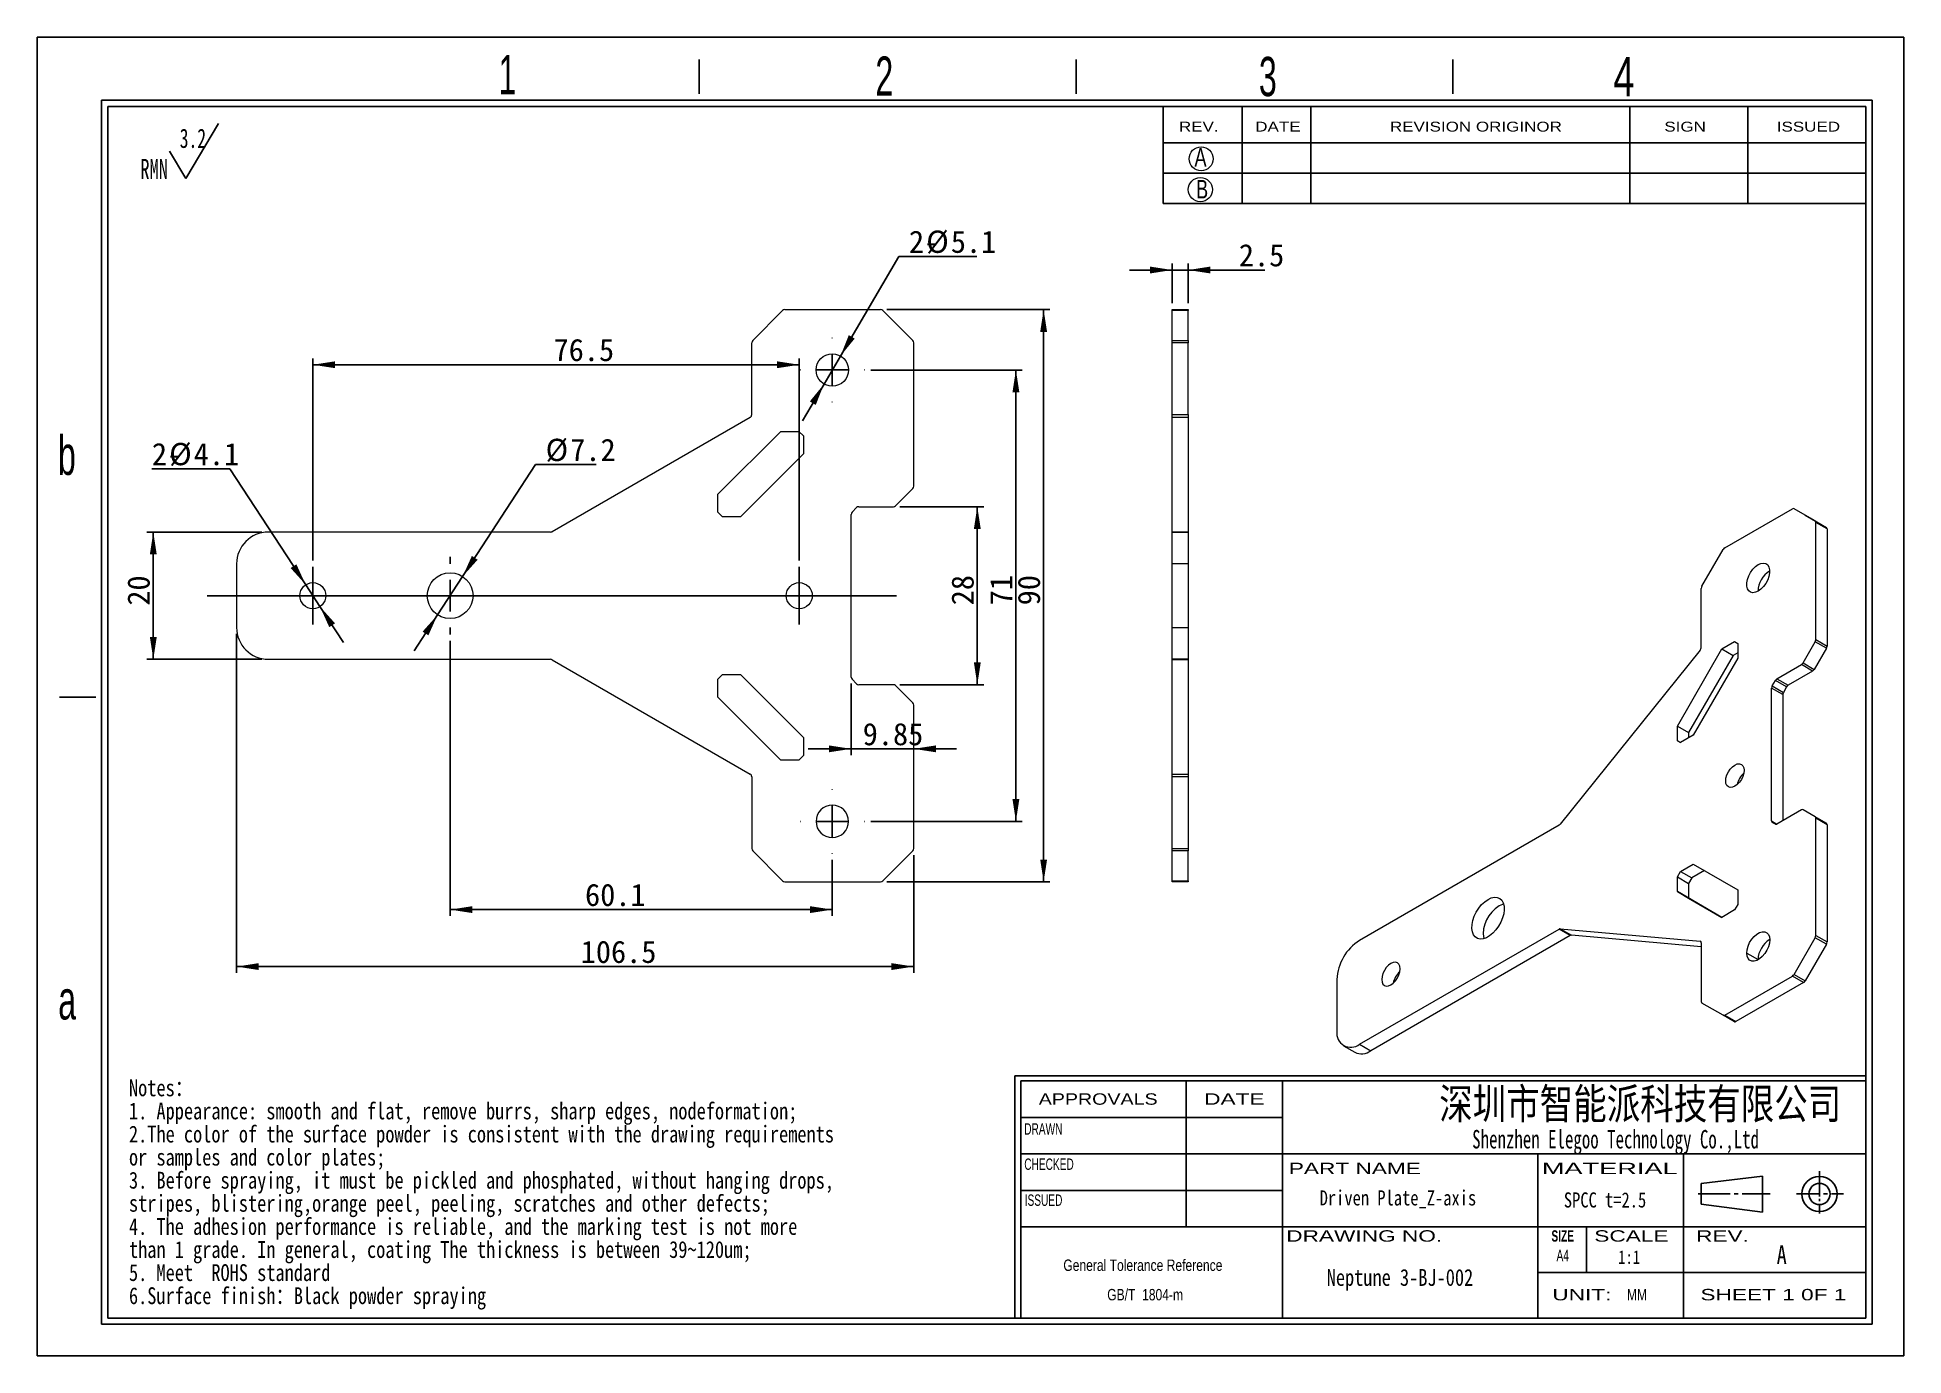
# Model space of a CAD drawing. Header units: millimetres. Extents: x 2 to 295, y 1 to 209.
import ezdxf

# ---------------------------------------------------------------- set-up
doc = ezdxf.new("R2010")
doc.units = ezdxf.units.MM
doc.layers.add('SLD-0', color=179, linetype='Continuous')
doc.styles.add('SLDTEXTSTYLE0', font='SIMSUN.TTC', dxfattribs={"width": 0.67})
doc.styles.add('SLDTEXTSTYLE1', font='SIMSUN.TTC', dxfattribs={"width": 0.8})
doc.styles.add('SLDTEXTSTYLE10', font='ARIAL.TTF', dxfattribs={"width": 0.7584})
doc.styles.add('SLDTEXTSTYLE11', font='ARIAL.TTF', dxfattribs={"width": 1.2324})
doc.styles.add('SLDTEXTSTYLE12', font='ARIAL.TTF', dxfattribs={"width": 1.7064})
doc.styles.add('SLDTEXTSTYLE13', font='SIMSUN.TTC', dxfattribs={"width": 0.8, "bigfont": 'bigfont'})
doc.styles.add('SLDTEXTSTYLE14', font='SIMKAI.TTF', dxfattribs={"width": 0.67})
doc.styles.add('SLDTEXTSTYLE15', font='SIMSUN.TTC')
doc.styles.add('SLDTEXTSTYLE2', font='SIMFANG.TTF', dxfattribs={"width": 0.8})
doc.styles.add('SLDTEXTSTYLE3', font='SIMSUN.TTC', dxfattribs={"width": 0.8})
doc.styles.add('SLDTEXTSTYLE4', font='SIMSUN.TTC', dxfattribs={"width": 0.8, "bigfont": 'bigfont'})
doc.styles.add('SLDTEXTSTYLE5', font='ARIAL.TTF', dxfattribs={"width": 0.63516})
doc.styles.add('SLDTEXTSTYLE6', font='GOTHIC.TTF', dxfattribs={"width": 0.7304})
doc.styles.add('SLDTEXTSTYLE7', font='GOTHIC.TTF', dxfattribs={"width": 0.61171})
doc.styles.add('SLDTEXTSTYLE8', font='ARIALBD.TTF', dxfattribs={"width": 0.63516})
doc.styles.add('SLDTEXTSTYLE9', font='ARIAL.TTF', dxfattribs={"width": 1.422})
doc.dimstyles.new('SLDDIMSTYLE0', dxfattribs={"dimtxt": 3.5, "dimasz": 3.5, "dimexe": 0, "dimexo": 0.0625, "dimgap": 0.875, "dimtad": 2, "dimrnd": 1e-09, "dimzin": 12, "dimdsep": 46, "dimtxsty": 'SLDTEXTSTYLE0', "dimsah": 1, "dimcen": 0.09, "dimadec": 0, "dimazin": 3, "dimtfac": 1, "dimtofl": 0, "dimtmove": 0, "dimatfit": 3, "dimfxl": 0, "dimfrac": 2, "dimtolj": 1, "dimtzin": 12, "dimarcsym": 0})
doc.dimstyles.new('SLDDIMSTYLE1', dxfattribs={"dimtxt": 3.5, "dimasz": 3.5, "dimexe": 0, "dimexo": 0.0625, "dimgap": 0.875, "dimtad": 2, "dimrnd": 1e-09, "dimzin": 12, "dimdsep": 46, "dimtxsty": 'SLDTEXTSTYLE0', "dimsah": 1, "dimcen": 0.09, "dimadec": 0, "dimazin": 3, "dimtfac": 1, "dimtmove": 0, "dimatfit": 0, "dimfxl": 0, "dimfrac": 2, "dimtolj": 1, "dimtzin": 12, "dimarcsym": 0})
doc.dimstyles.new('SLDDIMSTYLE2', dxfattribs={"dimtxt": 3.5, "dimasz": 3.5, "dimexe": 0, "dimexo": 0.0625, "dimgap": 0.875, "dimtad": 0, "dimtih": 1, "dimtoh": 1, "dimrnd": 1e-09, "dimzin": 12, "dimdsep": 46, "dimtxsty": 'SLDTEXTSTYLE0', "dimsah": 1, "dimcen": 0, "dimadec": 0, "dimazin": 3, "dimtfac": 1, "dimtmove": 0, "dimatfit": 3, "dimfxl": 0, "dimfrac": 2, "dimtolj": 1, "dimtzin": 12, "dimarcsym": 0})

# ---------------------------------------------------------------- blocks, each defined once
blk = doc.blocks.new('SW_NOTE_0')
at = {"layer": 'SLD-0', "color": 0}
for q in [(12.27, 9.26), (4.6, 4.92)]:
    blk.add_line((7.16, 0.59), q, dxfattribs=at)
at = {"layer": 'SLD-0', "color": 0, "attachment_point": 1, "style": 'SLDTEXTSTYLE0'}
for s, insert, char_height in [('3.2', (6.19, 8.45), 3.032), ('RMN', (0, 3.69), 3.175)]:
    blk.add_mtext(s, dxfattribs=dict(at, insert=insert, char_height=char_height))
blk = doc.blocks.new('SW_NOTE_1')
at = {"layer": 'SLD-0', "color": 0, "char_height": 2.6458, "attachment_point": 1}
for s, insert, style in [('Notes\\M+18146', (0, 3.08), 'SLDTEXTSTYLE4'), ('1. Appearance: smooth and flat, remove burrs, sharp edges, nodeformation;', (0, -0.55), 'SLDTEXTSTYLE1'), ('2.The color of the surface powder is consistent with the drawing requirements ', (0, -4.19), 'SLDTEXTSTYLE1'), ('or samples and color plates;', (0, -7.82), 'SLDTEXTSTYLE1'), ('3. Before spraying, it must be pickled and phosphated, without hanging drops, ', (0, -11.45), 'SLDTEXTSTYLE1'), ('stripes, blistering,orange peel, peeling, scratches and other defects;', (0, -15.08), 'SLDTEXTSTYLE1'), ('4. The adhesion performance is reliable, and the marking test is not more ', (0, -18.72), 'SLDTEXTSTYLE1'), ('than 1 grade. In general, coating The thickness is between 39~120um;', (0, -22.35), 'SLDTEXTSTYLE1'), ('5. Meet  ROHS standard', (0, -25.98), 'SLDTEXTSTYLE1'), ('6.Surface finish\\M+18146Black powder spraying', (0, -29.62), 'SLDTEXTSTYLE4')]:
    blk.add_mtext(s, dxfattribs=dict(at, insert=insert, style=style))
blk = doc.blocks.new('SW_NOTE_2')
at = {"layer": 'SLD-0', "color": 0, "char_height": 1.7927, "attachment_point": 2, "style": 'SLDTEXTSTYLE10'}
for s, insert in [('General Tolerance Reference ', (13.02, 2.31)), (' GB/T  1804-m', (13.11, -2.32))]:
    blk.add_mtext(s, dxfattribs=dict(at, insert=insert))
blk = doc.blocks.new('_D')
at = {"layer": 'SLD-0', "color": 5}
for p, q in [((44.92, 126.39), (44.92, 158.17)), ((44.92, 157.17), (121.42, 157.17)), ((121.42, 126.39), (121.42, 158.17))]:
    blk.add_line(p, q, dxfattribs=at)
for points in [[(44.92, 157.17), (48.42, 156.63), (48.42, 157.71)], [(121.42, 157.17), (117.92, 157.71), (117.92, 156.63)]]:
    blk.add_solid(points, dxfattribs=at)
at = {"layer": 'SLD-0', "color": 5, "insert": (82.78, 161.25), "char_height": 3.5, "attachment_point": 1, "style": 'SLDTEXTSTYLE15'}
blk.add_mtext('76.5', dxfattribs=at)
blk = doc.blocks.new('_D_1')
at = {"layer": 'SLD-0', "color": 5}
for p, q in [((132.66, 156.34), (156.49, 156.34)), ((155.49, 156.34), (155.49, 85.34)), ((132.66, 85.34), (156.49, 85.34))]:
    blk.add_line(p, q, dxfattribs=at)
for points in [[(155.49, 156.34), (154.95, 152.84), (156.03, 152.84)], [(155.49, 85.34), (156.03, 88.84), (154.95, 88.84)]]:
    blk.add_solid(points, dxfattribs=at)
at = {"layer": 'SLD-0', "color": 5, "insert": (151.42, 119.33), "char_height": 3.5, "attachment_point": 1, "rotation": 90, "style": 'SLDTEXTSTYLE15'}
blk.add_mtext('71', dxfattribs=at)
blk = doc.blocks.new('_D_2')
at = {"layer": 'SLD-0', "color": 5}
for p, q in [((135.21, 165.84), (160.85, 165.84)), ((159.85, 165.84), (159.85, 75.84)), ((135.21, 75.84), (160.85, 75.84))]:
    blk.add_line(p, q, dxfattribs=at)
for points in [[(159.85, 165.84), (159.31, 162.34), (160.39, 162.34)], [(159.85, 75.84), (160.39, 79.34), (159.31, 79.34)]]:
    blk.add_solid(points, dxfattribs=at)
at = {"layer": 'SLD-0', "color": 5, "insert": (155.78, 119.33), "char_height": 3.5, "attachment_point": 1, "rotation": 90, "style": 'SLDTEXTSTYLE15'}
blk.add_mtext('90', dxfattribs=at)
blk = doc.blocks.new('_D_3')
at = {"layer": 'SLD-0', "color": 5}
for p, q in [((32.92, 114.84), (32.92, 61.5)), ((139.42, 80.05), (139.42, 61.5)), ((32.92, 62.5), (139.42, 62.5))]:
    blk.add_line(p, q, dxfattribs=at)
for points in [[(32.92, 62.5), (36.42, 61.96), (36.42, 63.04)], [(139.42, 62.5), (135.92, 63.04), (135.92, 61.96)]]:
    blk.add_solid(points, dxfattribs=at)
at = {"layer": 'SLD-0', "color": 5, "insert": (87.05, 66.57), "char_height": 3.5, "attachment_point": 1, "style": 'SLDTEXTSTYLE15'}
blk.add_mtext('106.5', dxfattribs=at)
blk = doc.blocks.new('_D_4')
at = {"layer": 'SLD-0', "color": 5}
for p, q in [((137.21, 134.84), (150.42, 134.84)), ((149.42, 134.84), (149.42, 106.84)), ((137.21, 106.84), (150.42, 106.84))]:
    blk.add_line(p, q, dxfattribs=at)
for points in [[(149.42, 134.84), (148.88, 131.34), (149.96, 131.34)], [(149.42, 106.84), (149.96, 110.34), (148.88, 110.34)]]:
    blk.add_solid(points, dxfattribs=at)
at = {"layer": 'SLD-0', "color": 5, "insert": (145.35, 119.33), "char_height": 3.5, "attachment_point": 1, "rotation": 90, "style": 'SLDTEXTSTYLE15'}
blk.add_mtext('28', dxfattribs=at)
blk = doc.blocks.new('_D_5')
at = {"layer": 'SLD-0', "color": 5}
for p, q in [((129.57, 107.05), (129.57, 95.75)), ((129.57, 96.75), (122.84, 96.75)), ((129.57, 96.75), (139.42, 96.75)), ((139.42, 96.75), (146.15, 96.75))]:
    blk.add_line(p, q, dxfattribs=at)
for points in [[(129.57, 96.75), (126.07, 97.29), (126.07, 96.21)], [(139.42, 96.75), (142.92, 96.21), (142.92, 97.29)]]:
    blk.add_solid(points, dxfattribs=at)
at = {"layer": 'SLD-0', "color": 5, "insert": (131.4, 100.82), "char_height": 3.5, "attachment_point": 1, "style": 'SLDTEXTSTYLE15'}
blk.add_mtext('9.85', dxfattribs=at)
blk = doc.blocks.new('_D_6')
at = {"layer": 'SLD-0', "color": 5}
for p, q in [((31.87, 140.79), (19.61, 140.79)), ((43.8, 122.56), (31.87, 140.79)), ((46.04, 119.13), (43.8, 122.56)), ((46.04, 119.13), (49.72, 113.49))]:
    blk.add_line(p, q, dxfattribs=at)
for points in [[(43.8, 122.56), (42.33, 125.78), (41.43, 125.19)], [(46.04, 119.13), (47.5, 115.9), (48.41, 116.49)]]:
    blk.add_solid(points, dxfattribs=at)
at = {"layer": 'SLD-0', "color": 5, "char_height": 3.5, "attachment_point": 1, "style": 'SLDTEXTSTYLE15'}
for s, insert in [('2-', (19.61, 144.87)), ('%%c', (22.33, 144.87)), ('4.1', (26.2, 144.87))]:
    blk.add_mtext(s, dxfattribs=dict(at, insert=insert))
blk = doc.blocks.new('_D_7')
at = {"layer": 'SLD-0', "color": 5}
for p, q in [((66.51, 113.74), (66.51, 70.46)), ((126.61, 79.29), (126.61, 70.46)), ((66.51, 71.46), (126.61, 71.46))]:
    blk.add_line(p, q, dxfattribs=at)
for points in [[(66.51, 71.46), (70.01, 70.92), (70.01, 72)], [(126.61, 71.46), (123.11, 72), (123.11, 70.92)]]:
    blk.add_solid(points, dxfattribs=at)
at = {"layer": 'SLD-0', "color": 5, "insert": (87.73, 75.53), "char_height": 3.5, "attachment_point": 1, "style": 'SLDTEXTSTYLE15'}
blk.add_mtext('60.1', dxfattribs=at)
blk = doc.blocks.new('_D_8')
at = {"layer": 'SLD-0', "color": 5}
for p, q in [((127.9, 158.54), (137.08, 174.19)), ((137.08, 174.19), (149.34, 174.19)), ((125.32, 154.14), (127.9, 158.54)), ((125.32, 154.14), (121.91, 148.34))]:
    blk.add_line(p, q, dxfattribs=at)
for points in [[(127.9, 158.54), (130.14, 161.29), (129.21, 161.83)], [(125.32, 154.14), (123.08, 151.4), (124.01, 150.85)]]:
    blk.add_solid(points, dxfattribs=at)
at = {"layer": 'SLD-0', "color": 5, "char_height": 3.5, "attachment_point": 1, "style": 'SLDTEXTSTYLE15'}
for s, insert in [('2-', (138.67, 178.27)), ('%%c', (141.39, 178.27)), ('5.1', (145.26, 178.27))]:
    blk.add_mtext(s, dxfattribs=dict(at, insert=insert))
blk = doc.blocks.new('_D_9')
at = {"layer": 'SLD-0', "color": 5}
for p, q in [((68.47, 123.86), (79.94, 141.46)), ((79.94, 141.46), (89.48, 141.46)), ((64.54, 117.83), (68.47, 123.86)), ((64.54, 117.83), (60.87, 112.19))]:
    blk.add_line(p, q, dxfattribs=at)
for points in [[(68.47, 123.86), (70.84, 126.5), (69.93, 127.09)], [(64.54, 117.83), (62.18, 115.19), (63.09, 114.6)]]:
    blk.add_solid(points, dxfattribs=at)
at = {"layer": 'SLD-0', "color": 5, "char_height": 3.5, "attachment_point": 1, "style": 'SLDTEXTSTYLE15'}
for s, insert in [('%%c', (81.53, 145.53)), ('7.2', (85.4, 145.53))]:
    blk.add_mtext(s, dxfattribs=dict(at, insert=insert))
blk = doc.blocks.new('_D_10')
at = {"layer": 'SLD-0', "color": 5}
for p, q in [((36.92, 130.84), (18.83, 130.84)), ((19.83, 130.84), (19.83, 110.84)), ((36.92, 110.84), (18.83, 110.84))]:
    blk.add_line(p, q, dxfattribs=at)
for points in [[(19.83, 130.84), (19.29, 127.34), (20.37, 127.34)], [(19.83, 110.84), (20.37, 114.34), (19.29, 114.34)]]:
    blk.add_solid(points, dxfattribs=at)
at = {"layer": 'SLD-0', "color": 5, "insert": (15.76, 119.27), "char_height": 3.5, "attachment_point": 1, "rotation": 90, "style": 'SLDTEXTSTYLE15'}
blk.add_mtext('20', dxfattribs=at)
blk = doc.blocks.new('SW_CENTERMARKSYMBOL_0')
at = {"layer": 'SLD-0', "color": 0}
for p, q in [((0, 2.5), (0, 4.55)), ((-2.5, 0), (-16.61, 0)), ((0, 0), (-2.5, 0)), ((0, 0), (0, 2.5)), ((0, 0), (0, -2.5)), ((0, 0), (2.5, 0)), ((2.5, 0), (91.79, 0)), ((0, -2.5), (0, -4.55))]:
    blk.add_line(p, q, dxfattribs=at)
blk = doc.blocks.new('SW_CENTERMARKSYMBOL_1')
at = {"layer": 'SLD-0', "color": 0}
for p, q in [((0, 5), (0, 5.05)), ((-5, 0), (-5.05, 0)), ((0, 0), (-2.5, 0)), ((0, 0), (0, 2.5)), ((0, 0), (0, -2.5)), ((0, 0), (2.5, 0)), ((5, 0), (5.05, 0)), ((0, -5), (0, -5.05))]:
    blk.add_line(p, q, dxfattribs=at)
blk = doc.blocks.new('SW_CENTERMARKSYMBOL_2')
at = {"layer": 'SLD-0', "color": 0}
for p, q in [((0, 2.5), (0, 4.55)), ((-2.5, 0), (-4.55, 0)), ((0, 0), (-2.5, 0)), ((0, 0), (0, 2.5)), ((0, 0), (0, -2.5)), ((0, 0), (2.5, 0)), ((2.5, 0), (4.55, 0)), ((0, -2.5), (0, -4.55))]:
    blk.add_line(p, q, dxfattribs=at)
blk = doc.blocks.new('SW_CENTERMARKSYMBOL_3')
at = {"layer": 'SLD-0', "color": 0}
for p, q in [((0, 2.5), (0, 4.55)), ((-2.5, 0), (-4.55, 0)), ((0, 0), (-2.5, 0)), ((0, 0), (0, 2.5)), ((0, 0), (0, -2.5)), ((0, 0), (2.5, 0)), ((2.5, 0), (4.55, 0)), ((0, -2.5), (0, -4.55))]:
    blk.add_line(p, q, dxfattribs=at)
blk = doc.blocks.new('SW_CENTERMARKSYMBOL_4')
at = {"layer": 'SLD-0', "color": 0}
for p, q in [((0, 5), (0, 5.05)), ((-5, 0), (-5.05, 0)), ((0, 0), (-2.5, 0)), ((0, 0), (0, 2.5)), ((0, 0), (0, -2.5)), ((0, 0), (2.5, 0)), ((5, 0), (5.05, 0)), ((0, -5), (0, -5.05))]:
    blk.add_line(p, q, dxfattribs=at)
blk = doc.blocks.new('SW_CENTERMARKSYMBOL_5')
at = {"layer": 'SLD-0', "color": 0}
for p, q in [((0, 2.5), (0, 4.55)), ((-2.5, 0), (-4.55, 0)), ((0, 0), (-2.5, 0)), ((0, 0), (0, 2.5)), ((0, 0), (0, -2.5)), ((0, 0), (2.5, 0)), ((2.5, 0), (4.55, 0)), ((0, -2.5), (0, -4.55))]:
    blk.add_line(p, q, dxfattribs=at)
blk = doc.blocks.new('SW_CENTERMARKSYMBOL_6')
at = {"layer": 'SLD-0', "color": 0}
for p, q in [((0, 5), (0, 5.05)), ((-5, 0), (-5.05, 0)), ((0, 0), (-2.5, 0)), ((0, 0), (0, 2.5)), ((0, 0), (0, -2.5)), ((0, 0), (2.5, 0)), ((5, 0), (5.05, 0)), ((0, -5), (0, -5.05))]:
    blk.add_line(p, q, dxfattribs=at)
blk = doc.blocks.new('SW_CENTERMARKSYMBOL_7')
at = {"layer": 'SLD-0', "color": 0}
for p, q in [((0, 5), (0, 6.1)), ((-5, 0), (-6.1, 0)), ((0, 0), (-2.5, 0)), ((0, 0), (0, 2.5)), ((0, 0), (0, -2.5)), ((0, 0), (2.5, 0)), ((5, 0), (6.1, 0)), ((0, -5), (0, -6.1))]:
    blk.add_line(p, q, dxfattribs=at)
blk = doc.blocks.new('_D_11')
at = {"layer": 'SLD-0', "color": 5}
for p, q in [((180.08, 172.07), (173.35, 172.07)), ((180.08, 166.84), (180.08, 173.07)), ((180.08, 172.07), (182.58, 172.07)), ((182.58, 166.84), (182.58, 173.07)), ((182.58, 172.07), (194.64, 172.07))]:
    blk.add_line(p, q, dxfattribs=at)
for points in [[(180.08, 172.07), (176.58, 172.61), (176.58, 171.53)], [(182.58, 172.07), (186.08, 171.53), (186.08, 172.61)]]:
    blk.add_solid(points, dxfattribs=at)
at = {"layer": 'SLD-0', "color": 5, "insert": (190.55, 176.15), "char_height": 3.5, "attachment_point": 1, "style": 'SLDTEXTSTYLE15'}
blk.add_mtext('2.5', dxfattribs=at)

msp = doc.modelspace()

# ---------------------------------------------------------------- linework, layer by layer
at = {"color": 7, "linetype": 'Continuous', "lineweight": 15}
for p, q in [((114.096, 160.99), (118.803, 165.697)), ((119.157, 165.843), (134.213, 165.843)), ((139.274, 160.99), (134.567, 165.697)), ((180.079, 165.843), (182.579, 165.843)), ((180.079, 165.697), (180.079, 165.843)), ((182.579, 165.697), (180.079, 165.697)), ((180.079, 160.99), (180.079, 165.697)), ((182.579, 165.843), (182.579, 165.697)), ((182.579, 160.99), (182.579, 165.697)), ((113.95, 149.328), (113.95, 160.636)), ((139.421, 138.05), (139.421, 160.636)), ((180.079, 160.99), (182.579, 160.99)), ((180.079, 160.636), (180.079, 160.99)), ((182.579, 160.636), (180.079, 160.636)), ((180.079, 149.328), (180.079, 160.636)), ((182.579, 160.99), (182.579, 160.636)), ((182.579, 149.328), (182.579, 160.636)), ((113.7, 148.895), (82.549, 130.91)), ((180.079, 149.328), (182.579, 149.328)), ((180.079, 148.895), (180.079, 149.328)), ((182.579, 148.895), (180.079, 148.895)), ((180.079, 130.91), (180.079, 148.895)), ((182.579, 149.328), (182.579, 148.895)), ((182.579, 148.895), (182.579, 130.91)), ((108.624, 136.793), (118.524, 146.693)), ((118.524, 146.693), (121.352, 146.693)), ((121.352, 146.693), (122.059, 145.985)), ((122.059, 145.985), (122.059, 143.157)), ((122.059, 143.157), (112.16, 133.258)), ((108.624, 133.965), (108.624, 136.793)), ((136.567, 134.99), (139.274, 137.697)), ((109.332, 133.258), (108.624, 133.965)), ((112.16, 133.258), (109.332, 133.258)), ((129.57, 108.05), (129.57, 133.636)), ((129.716, 133.99), (130.423, 134.697)), ((130.777, 134.843), (136.213, 134.843)), ((266.964, 128.355), (277.61, 134.501)), ((281.189, 132.604), (277.86, 134.526)), ((279.628, 133.505), (277.86, 134.526)), ((279.628, 133.505), (282.956, 131.583)), ((281.189, 132.604), (282.956, 131.583)), ((281.292, 113.933), (281.292, 132.375)), ((283.06, 131.354), (281.292, 132.375)), ((82.299, 130.843), (37.918, 130.843)), ((180.079, 130.91), (182.579, 130.91)), ((180.079, 130.843), (180.079, 130.91)), ((180.079, 130.843), (182.579, 130.843)), ((180.079, 125.843), (180.079, 130.843)), ((182.579, 130.91), (182.579, 130.843)), ((182.579, 130.843), (182.579, 125.843)), ((283.06, 131.354), (283.06, 112.912)), ((263.385, 122.326), (266.714, 128.091)), ((32.918, 125.843), (32.918, 115.843)), ((182.579, 125.843), (180.079, 125.843)), ((180.079, 115.843), (180.079, 125.843)), ((182.579, 125.843), (182.579, 115.843)), ((263.282, 112.745), (263.282, 121.978)), ((180.079, 115.843), (182.579, 115.843)), ((180.079, 110.843), (180.079, 115.843)), ((182.579, 115.843), (182.579, 110.843)), ((263.105, 112.289), (241.078, 84.887)), ((259.516, 100.335), (266.516, 112.459)), ((266.516, 112.459), (268.516, 113.614)), ((266.516, 112.459), (268.284, 111.439)), ((269.016, 111.862), (268.284, 111.439)), ((268.516, 113.614), (269.016, 113.325)), ((269.016, 113.325), (269.016, 111.016)), ((279.274, 110.269), (281.189, 113.584)), ((282.956, 112.564), (281.042, 109.248)), ((282.956, 112.564), (281.189, 113.584)), ((281.292, 113.933), (283.06, 112.912)), ((37.918, 110.843), (82.299, 110.843)), ((82.549, 110.776), (113.7, 92.791)), ((182.579, 110.843), (180.079, 110.843)), ((180.079, 110.776), (180.079, 110.843)), ((182.579, 110.776), (180.079, 110.776)), ((180.079, 92.791), (180.079, 110.776)), ((182.579, 110.843), (182.579, 110.776)), ((182.579, 110.776), (182.579, 92.791)), ((268.284, 111.439), (261.284, 99.314)), ((269.016, 111.016), (262.016, 98.891)), ((275.18, 107.786), (279.024, 110.005)), ((280.792, 108.984), (276.948, 106.765)), ((280.792, 108.984), (279.024, 110.005)), ((279.274, 110.269), (281.042, 109.248)), ((108.624, 107.722), (109.332, 108.429)), ((108.624, 104.894), (108.624, 107.722)), ((109.332, 108.429), (112.16, 108.429)), ((112.16, 108.429), (122.059, 98.53)), ((130.423, 106.99), (129.716, 107.697)), ((136.213, 106.843), (130.777, 106.843)), ((139.274, 103.99), (136.567, 106.697)), ((274.327, 85.415), (274.327, 106.307)), ((276.095, 105.287), (274.327, 106.307)), ((274.43, 106.656), (274.93, 107.522)), ((274.43, 106.656), (276.198, 105.635)), ((276.698, 106.501), (274.93, 107.522)), ((275.18, 107.786), (276.948, 106.765)), ((276.698, 106.501), (276.198, 105.635)), ((118.524, 94.994), (108.624, 104.894)), ((139.421, 81.05), (139.421, 103.636)), ((276.095, 105.287), (276.095, 85.45)), ((259.516, 98.025), (259.516, 100.335)), ((259.516, 100.335), (261.284, 99.314)), ((122.059, 98.53), (122.059, 95.701)), ((260.016, 97.737), (259.516, 98.025)), ((259.516, 98.025), (260.016, 97.737)), ((262.016, 98.891), (260.016, 97.737)), ((261.284, 99.314), (261.284, 98.469)), ((121.352, 94.994), (118.524, 94.994)), ((122.059, 95.701), (121.352, 94.994)), ((113.95, 92.358), (113.95, 81.05)), ((180.079, 92.791), (182.579, 92.791)), ((180.079, 92.358), (180.079, 92.791)), ((182.579, 92.358), (180.079, 92.358)), ((180.079, 81.05), (180.079, 92.358)), ((182.579, 92.791), (182.579, 92.358)), ((182.579, 92.358), (182.579, 81.05)), ((274.93, 84.898), (274.43, 85.187)), ((279.024, 87.142), (275.18, 84.923)), ((281.189, 86.061), (279.274, 87.166)), ((281.042, 86.146), (279.274, 87.166)), ((281.042, 86.146), (282.956, 85.041)), ((281.189, 86.061), (282.956, 85.041)), ((281.292, 67.39), (281.292, 85.832)), ((283.06, 84.812), (281.292, 85.832)), ((240.901, 84.731), (209.519, 66.614)), ((283.06, 84.812), (283.06, 66.369)), ((118.803, 75.99), (114.096, 80.697)), ((134.567, 75.99), (139.274, 80.697)), ((180.079, 81.05), (182.579, 81.05)), ((180.079, 80.697), (180.079, 81.05)), ((182.579, 80.697), (180.079, 80.697)), ((180.079, 75.99), (180.079, 80.697)), ((182.579, 81.05), (182.579, 80.697)), ((182.579, 75.99), (182.579, 80.697)), ((259.516, 76.597), (260.016, 77.463)), ((259.516, 74.288), (259.516, 76.597)), ((259.516, 76.597), (261.284, 75.577)), ((260.016, 77.463), (262.016, 78.618)), ((260.016, 77.463), (261.784, 76.443)), ((261.784, 76.443), (261.284, 75.577)), ((263.784, 77.597), (261.784, 76.443)), ((262.016, 78.618), (269.016, 74.576)), ((119.157, 75.843), (134.213, 75.843)), ((180.079, 75.99), (182.579, 75.99)), ((180.079, 75.843), (180.079, 75.99)), ((182.579, 75.843), (180.079, 75.843)), ((182.579, 75.99), (182.579, 75.843)), ((266.516, 70.245), (259.516, 74.288)), ((259.516, 74.288), (261.284, 73.267)), ((261.284, 75.577), (261.284, 73.267)), ((269.016, 74.576), (269.016, 72.266)), ((261.284, 73.267), (266.516, 70.246)), ((268.516, 71.4), (266.516, 70.245)), ((269.016, 72.266), (268.516, 71.4)), ((209.519, 50.283), (240.901, 68.4)), ((242.669, 67.379), (240.901, 68.4)), ((241.078, 68.447), (263.105, 66.477)), ((241.078, 68.447), (242.846, 67.427)), ((242.669, 67.379), (211.287, 49.263)), ((263.282, 65.599), (242.846, 67.427)), ((263.282, 66.226), (263.282, 56.993)), ((270.431, 64.625), (272.198, 63.604)), ((277.86, 61.276), (281.189, 67.041)), ((282.956, 66.021), (279.628, 60.256)), ((282.956, 66.021), (281.189, 67.041)), ((281.292, 67.39), (283.06, 66.369)), ((205.983, 60.49), (205.983, 52.325)), ((266.964, 54.866), (277.61, 61.013)), ((279.378, 59.992), (268.732, 53.846)), ((279.378, 59.992), (277.61, 61.013)), ((277.86, 61.276), (279.628, 60.256)), ((266.714, 54.842), (263.385, 56.764)), ((268.482, 53.821), (266.714, 54.842)), ((266.964, 54.866), (268.732, 53.846)), ((207.019, 50.036), (208.787, 49.015)), ((209.519, 50.283), (211.287, 49.263))]:
    msp.add_line(p, q, dxfattribs=at)
at = {"color": 8, "linetype": 'Continuous', "lineweight": 15}
for p, q in [((274.327, 85.415), (275.18, 84.923)), ((274.935, 84.895), (274.43, 85.187)), ((263.234, 66.403), (263.105, 66.477))]:
    msp.add_line(p, q, dxfattribs=at)
at = {"color": 7, "linetype": 'Continuous', "lineweight": 15, "flags": 128}
for points in [[(272.234, 125.723), (272.665, 125.911), (273.072, 125.968), (273.429, 125.889), (273.718, 125.68), (273.92, 125.352), (274.024, 124.925), (274.024, 124.423), (273.92, 123.875), (273.718, 123.314), (273.429, 122.772), (273.072, 122.28), (272.665, 121.868), (272.234, 121.558), (271.802, 121.37), (271.396, 121.313), (271.038, 121.392), (270.75, 121.601), (270.548, 121.929), (270.444, 122.356), (270.444, 122.858), (270.548, 123.405), (270.75, 123.966), (271.038, 124.509), (271.396, 125), (271.802, 125.413), (272.234, 125.723)], [(268.562, 94.207), (268.937, 94.367), (269.287, 94.402), (269.587, 94.309), (269.818, 94.095), (269.962, 93.775), (270.012, 93.37), (269.962, 92.909), (269.818, 92.421), (269.587, 91.942), (269.287, 91.502), (268.937, 91.133), (268.562, 90.86), (268.187, 90.7), (267.837, 90.666), (267.537, 90.758), (267.307, 90.972), (267.162, 91.292), (267.113, 91.697), (267.162, 92.159), (267.307, 92.646), (267.537, 93.125), (267.837, 93.565), (268.187, 93.934), (268.562, 94.207)], [(229.737, 73.06), (230.249, 73.295), (230.74, 73.401), (231.191, 73.372), (231.582, 73.21), (231.897, 72.922), (232.124, 72.519), (232.253, 72.018), (232.279, 71.439), (232.201, 70.806), (232.022, 70.145), (231.75, 69.483), (231.395, 68.847), (230.972, 68.263), (230.499, 67.755), (229.994, 67.344), (229.479, 67.047), (228.975, 66.875), (228.501, 66.837), (228.079, 66.932), (227.724, 67.159), (227.451, 67.506), (227.272, 67.961), (227.194, 68.504), (227.22, 69.113), (227.35, 69.763), (227.576, 70.428), (227.892, 71.08), (228.282, 71.693), (228.733, 72.242), (229.224, 72.704), (229.737, 73.06)], [(232.188, 72.326), (232.017, 72.275), (231.504, 72.039)], [(270.431, 64.625), (270.483, 65.154), (270.637, 65.712), (270.884, 66.268), (271.209, 66.788), (271.594, 67.244), (272.016, 67.607), (272.451, 67.858), (272.873, 67.982), (273.258, 67.971), (273.583, 67.826), (273.83, 67.555), (273.984, 67.175), (274.037, 66.707)], [(274.037, 66.707), (273.984, 66.178), (273.83, 65.62), (273.583, 65.064), (273.258, 64.544), (272.873, 64.088), (272.451, 63.724), (272.016, 63.473), (271.594, 63.35), (271.209, 63.361), (270.884, 63.506), (270.637, 63.777), (270.483, 64.157), (270.431, 64.625)], [(214.469, 62.98), (214.093, 62.706), (213.744, 62.337), (213.444, 61.898), (213.213, 61.418), (213.068, 60.931), (213.019, 60.469), (213.068, 60.064), (213.213, 59.744), (213.444, 59.531), (213.744, 59.438), (214.093, 59.473), (214.469, 59.632), (214.844, 59.906), (215.193, 60.275), (215.494, 60.714), (215.724, 61.194), (215.869, 61.681), (215.918, 62.143), (215.869, 62.548), (215.724, 62.868), (215.494, 63.081), (215.193, 63.174), (214.844, 63.139), (214.469, 62.98)]]:
    msp.add_lwpolyline(points, dxfattribs=at)
at = {"color": 7, "linetype": 'Continuous', "lineweight": 15}
for centre, radius in [((126.61, 156.343), 2.55), ((66.51, 120.843), 3.6), ((44.918, 120.843), 2.05), ((121.418, 120.843), 2.05)]:
    msp.add_circle(centre, radius, dxfattribs=at)
for centre, radius, start, end in [((119.157, 165.343), 0.5, 90, 135), ((134.213, 165.343), 0.5, 45, 90), ((114.45, 160.636), 0.5, 135, 180), ((138.921, 160.636), 0.5, 0, 45), ((113.45, 149.328), 0.5, 300, 0), ((138.921, 138.05), 0.5, 315, 0), ((130.07, 133.636), 0.5, 135, 180), ((130.777, 134.343), 0.5, 90, 135), ((136.213, 135.343), 0.5, 270, 315), ((277.757, 134.297), 0.251, 65.68605, 125.61817), ((281.042, 132.4), 0.252, 354.37962, 54.30196), ((37.918, 125.843), 5, 90, 180), ((82.299, 131.343), 0.5, 270, 300), ((282.81, 131.379), 0.252, 354.37962, 54.30196), ((267.346, 127.743), 0.721, 121.95467, 151.14439), ((276.071, 121.427), 3.874, 122.29075, 178.357), ((264.003, 121.953), 0.721, 148.85627, 178.0435), ((37.918, 115.843), 5, 180, 270), ((262.515, 112.78), 0.767, 320.22793, 357.36071), ((280.571, 113.957), 0.721, 328.85627, 358.0435), ((282.339, 112.937), 0.721, 328.85627, 358.0435), ((82.299, 110.343), 0.5, 60, 90), ((278.643, 110.617), 0.721, 301.95467, 331.14439), ((280.41, 109.596), 0.721, 301.95467, 331.14439), ((130.07, 108.05), 0.5, 180, 225), ((130.777, 107.343), 0.5, 225, 270), ((136.213, 106.343), 0.5, 45, 90), ((275.048, 106.283), 0.721, 148.85627, 178.0435), ((275.562, 107.174), 0.721, 121.95467, 151.14439), ((277.33, 106.153), 0.721, 121.95467, 151.14439), ((138.921, 103.636), 0.5, 0, 45), ((276.816, 105.262), 0.721, 148.85627, 178.0435), ((113.45, 92.358), 0.5, 0, 60), ((272.147, 90.464), 3.287, 131.58948, 168.41589), ((126.61, 85.343), 2.55, 0, 180), ((126.61, 85.343), 2.55, 180, 0), ((274.577, 85.391), 0.252, 174.37962, 234.30196), ((279.171, 86.937), 0.251, 65.68605, 125.61817), ((281.042, 85.857), 0.252, 354.37962, 54.30196), ((240.565, 85.288), 0.651, 301.1059, 322.02127), ((275.034, 85.127), 0.251, 245.68605, 305.61817), ((282.81, 84.836), 0.252, 354.37962, 54.30196), ((114.45, 81.05), 0.5, 180, 225), ((138.921, 81.05), 0.5, 315, 0), ((119.157, 76.343), 0.5, 225, 270), ((134.213, 76.343), 0.5, 270, 315), ((234.068, 67.661), 5.073, 120.3464, 188.69668), ((241.065, 68.141), 0.307, 87.64224, 122.34928), ((213.627, 60.16), 7.651, 122.4764, 177.5236), ((242.833, 67.12), 0.307, 87.64224, 122.34928), ((263.065, 66.261), 0.22, 350.74812, 79.45322), ((276.069, 63.45), 3.874, 121.64889, 177.70874), ((280.571, 67.415), 0.721, 328.85627, 358.0435), ((282.339, 66.394), 0.721, 328.85627, 358.0435), ((218.053, 59.236), 3.287, 131.58948, 168.41589), ((277.229, 61.625), 0.721, 301.95467, 331.14439), ((278.996, 60.604), 0.721, 301.95467, 331.14439), ((263.532, 56.968), 0.252, 174.37962, 234.30196), ((266.817, 55.071), 0.251, 245.68605, 305.61817), ((268.585, 54.05), 0.251, 245.68605, 305.61817), ((208.149, 51.994), 2.191, 171.31468, 308.67457), ((209.83, 51.229), 2.448, 244.78089, 306.52957)]:
    msp.add_arc(centre, radius, start, end, dxfattribs=at)
at = {"layer": 'SLD-0'}
for p, q in [((1.591, 208.674), (295.107, 208.674)), ((1.591, 1.294), (1.591, 208.674)), ((295.107, 208.674), (295.107, 1.294)), ((12.675, 7.219), (12.675, 197.811)), ((12.675, 197.811), (289.181, 197.811)), ((252.017, 197.811), (252.017, 182.514)), ((270.599, 197.811), (270.599, 182.514)), ((289.181, 197.811), (289.181, 7.219)), ((289.181, 7.219), (12.675, 7.219)), ((295.107, 1.294), (1.591, 1.294))]:
    msp.add_line(p, q, dxfattribs=at)
at = {"layer": 'SLD-0', "color": 6, "linetype": 'Continuous'}
for p, q in [((105.701, 199.786), (105.701, 205.169)), ((164.952, 199.786), (164.952, 205.169)), ((224.204, 199.786), (224.204, 205.169)), ((11.687, 6.231), (11.687, 198.799)), ((11.687, 198.799), (290.169, 198.799)), ((290.169, 198.799), (290.169, 6.231)), ((10.805, 104.853), (5.068, 104.853)), ((290.169, 6.231), (11.687, 6.231))]:
    msp.add_line(p, q, dxfattribs=at)
at = {"layer": 'SLD-0', "color": 179, "linetype": 'Continuous'}
for p, q in [((178.659, 197.811), (178.659, 182.514)), ((191.05, 197.811), (191.05, 182.514)), ((201.886, 197.811), (201.886, 182.514)), ((178.659, 192.074), (289.181, 192.074)), ((178.659, 187.294), (289.181, 187.294)), ((178.659, 182.514), (289.181, 182.514)), ((289.181, 45.329), (155.33, 45.329)), ((155.33, 45.329), (155.33, 7.219)), ((289.181, 44.506), (156.286, 44.506)), ((156.286, 44.506), (156.286, 7.219)), ((182.281, 44.506), (182.281, 21.56)), ((197.398, 44.506), (197.398, 7.219)), ((197.398, 38.77), (156.286, 38.77)), ((289.181, 33.033), (156.286, 33.033)), ((237.553, 33.033), (237.553, 7.219)), ((260.499, 7.219), (260.499, 33.033)), ((263.255, 28.354), (272.888, 29.538)), ((272.888, 23.846), (272.888, 29.538)), ((281.869, 26.35), (281.869, 30.316)), ((197.398, 27.297), (156.286, 27.297)), ((262.786, 26.733), (267.83, 26.733)), ((263.255, 25.106), (263.255, 28.354)), ((268.461, 26.733), (269.091, 26.733)), ((269.722, 26.733), (274.136, 26.733)), ((281.869, 26.733), (278.268, 26.733)), ((282.5, 26.733), (283.13, 26.733)), ((283.761, 26.733), (285.653, 26.733)), ((263.255, 25.106), (272.888, 23.846)), ((281.869, 25.966), (281.869, 25.583)), ((281.869, 25.2), (281.869, 23.667)), ((289.181, 21.56), (156.286, 21.56)), ((245.202, 21.56), (245.202, 14.39)), ((237.553, 14.39), (289.181, 14.39))]:
    msp.add_line(p, q, dxfattribs=at)
at = {"layer": 'SLD-0', "lineweight": 0}
for centre in [(184.622, 189.564), (184.499, 184.715)]:
    msp.add_circle(centre, 1.894, dxfattribs=at)
at = {"layer": 'SLD-0', "color": 179, "linetype": 'Continuous'}
for radius in [2.771, 1.669]:
    msp.add_circle((281.869, 26.733), radius, dxfattribs=at)

# ---------------------------------------------------------------- block references
at = {"layer": 'SLD-0'}
msp.add_blockref('SW_NOTE_0', (17.795, 185.858), dxfattribs=at)
at = {"layer": 'SLD-0', "color": 1}
for name, p in [('SW_CENTERMARKSYMBOL_1', (126.61, 156.343)), ('SW_CENTERMARKSYMBOL_7', (66.51, 120.843)), ('SW_CENTERMARKSYMBOL_0', (44.918, 120.843)), ('SW_CENTERMARKSYMBOL_2', (121.418, 120.843)), ('SW_CENTERMARKSYMBOL_6', (126.61, 85.343))]:
    msp.add_blockref(name, p, dxfattribs=at)
at = {"layer": 'SLD-0', "color": 5}
for name, p in [('SW_CENTERMARKSYMBOL_4', (126.61, 156.343)), ('SW_CENTERMARKSYMBOL_3', (44.918, 120.843)), ('SW_CENTERMARKSYMBOL_5', (121.418, 120.843)), ('SW_NOTE_1', (16.003, 41.668))]:
    msp.add_blockref(name, p, dxfattribs=at)
at = {"layer": 'SLD-0', "color": 179}
msp.add_blockref('SW_NOTE_2', (162.438, 14.111), dxfattribs=at)

# ---------------------------------------------------------------- texts
at = {"layer": 'SLD-0'}
for s, insert, char_height, attachment_point, style in [('1', (74.111, 205.899), 6.172, 1, 'SLDTEXTSTYLE7'), ('2', (133.388, 205.655), 6.172, 1, 'SLDTEXTSTYLE7'), ('3', (193.707, 205.593), 6.172, 1, 'SLDTEXTSTYLE7'), ('4', (249.441, 205.587), 6.172, 1, 'SLDTEXTSTYLE6'), ('A', (183.578, 191.252), 2.903, 1, 'SLDTEXTSTYLE6'), ('B', (183.832, 186.237), 2.903, 1, 'SLDTEXTSTYLE6'), ('b', (4.835, 146.019), 6.172, 1, 'SLDTEXTSTYLE7'), ('a', (4.88, 60.351), 6.172, 1, 'SLDTEXTSTYLE7'), ('\\M+1905B圳\\M+18E73\\M+19271\\M+1945C\\M+19468\\M+189C8\\M+18B5A\\M+1974C\\M+18CC0\\M+18CF6\\M+18E69', (253.676, 43.337), 4.82808, 2, 'SLDTEXTSTYLE13'), ('Driven Plate_Z-axis', (215.57, 27.309), 2.38125, 2, 'SLDTEXTSTYLE3'), ('SPCC t=2.5', (248.141, 26.982), 2.3813, 2, 'SLDTEXTSTYLE3'), ('A', (275.135, 18.63), 2.91, 1, 'SLDTEXTSTYLE1'), ('Neptune 3-BJ-002', (215.89, 14.923), 2.64583, 2, 'SLDTEXTSTYLE3')]:
    msp.add_mtext(s, dxfattribs=dict(at, insert=insert, char_height=char_height, attachment_point=attachment_point, style=style))
at = {"layer": 'SLD-0', "color": 179}
for s, insert, char_height, attachment_point, style in [('REV.', (181.129, 195.4), 1.5536, 1, 'SLDTEXTSTYLE11'), ('DATE', (193.126, 195.4), 1.5536, 1, 'SLDTEXTSTYLE11'), ('REVISION ORIGINOR', (214.308, 195.4), 1.55363, 1, 'SLDTEXTSTYLE11'), ('SIGN', (257.466, 195.4), 1.5536, 1, 'SLDTEXTSTYLE11'), ('ISSUED', (275.148, 195.4), 1.5536, 1, 'SLDTEXTSTYLE11'), ('APPROVALS', (168.427, 42.563), 1.7927, 2, 'SLDTEXTSTYLE11'), ('DATE', (189.85, 42.563), 1.7927, 2, 'SLDTEXTSTYLE9'), ('DRAWN', (159.804, 37.853), 1.7927, 2, 'SLDTEXTSTYLE5'), ('Shenzhen Elegoo Technology Co.,Ltd', (249.798, 36.8), 2.91042, 2, 'SLDTEXTSTYLE14'), ('CHECKED', (160.696, 32.315), 1.7927, 2, 'SLDTEXTSTYLE5'), ('PART NAME', (208.794, 31.645), 1.7927, 2, 'SLDTEXTSTYLE9'), ('MATERIAL', (248.88, 31.645), 1.7927, 2, 'SLDTEXTSTYLE12'), ('ISSUED', (159.837, 26.654), 1.7927, 2, 'SLDTEXTSTYLE5'), ('DRAWING NO.', (210.268, 21.022), 1.79265, 2, 'SLDTEXTSTYLE9'), ('SIZE', (241.479, 21.022), 1.7927, 2, 'SLDTEXTSTYLE8'), ('SCALE', (252.289, 21.022), 1.7927, 2, 'SLDTEXTSTYLE9'), ('REV.', (266.61, 21.022), 1.7927, 2, 'SLDTEXTSTYLE9'), ('A4', (241.49, 17.953), 1.7927, 2, 'SLDTEXTSTYLE5'), ('1:1', (251.93, 17.855), 2.1167, 2, 'SLDTEXTSTYLE2'), ('UNIT:', (244.499, 11.791), 1.7927, 2, 'SLDTEXTSTYLE9'), ('MM', (253.161, 11.791), 1.7927, 2, 'SLDTEXTSTYLE10'), ('SHEET 1 0F 1', (274.62, 11.791), 1.79265, 2, 'SLDTEXTSTYLE9')]:
    msp.add_mtext(s, dxfattribs=dict(at, insert=insert, char_height=char_height, attachment_point=attachment_point, style=style))

# ---------------------------------------------------------------- dimensions: what is measured, and where the dimension line sits
at = {"layer": 'SLD-0', "color": 5}
for p1, p2, picture, middle in [((127.9, 158.543), (125.32, 154.144), '_D_8', (144.007, 176.731)), ((43.796, 122.559), (46.039, 119.128), '_D_6', (24.947, 143.332))]:
    dim = msp.add_diameter_dim_2p(p1=p1, p2=p2, text='2-<>', dimstyle='SLDDIMSTYLE2', dxfattribs=at)
    dim.commit()
    dim.dimension.update_dxf_attribs({"geometry": picture, "text_midpoint": middle, "dimtype": 163})
for base, p1, p2, dimstyle, picture, middle in [((182.579, 172.073), (180.079, 165.843), (182.579, 165.843), 'SLDDIMSTYLE1', '_D_11', (192.595, 172.073)), ((121.418, 157.173), (44.918, 125.393), (121.418, 125.393), 'SLDDIMSTYLE0', '_D', (85.502, 157.173)), ((139.421, 62.5), (32.918, 115.843), (139.421, 81.05), 'SLDDIMSTYLE0', '_D_3', (90.452, 62.5)), ((126.61, 71.459), (66.51, 114.743), (126.61, 80.293), 'SLDDIMSTYLE0', '_D_7', (90.452, 71.459)), ((139.421, 96.747), (129.57, 108.05), (139.421, 103.636), 'SLDDIMSTYLE1', '_D_5', (134.12, 96.747))]:
    dim = msp.add_linear_dim(base=base, p1=p1, p2=p2, dimstyle=dimstyle, dxfattribs=at)
    dim.commit()
    dim.dimension.update_dxf_attribs({"geometry": picture, "text_midpoint": middle, "dimtype": 160})
for base, p1, p2, picture, middle in [((159.848, 75.843), (134.213, 165.843), (134.213, 75.843), '_D_2', (159.848, 120.692)), ((155.491, 85.343), (131.66, 156.343), (131.66, 85.343), '_D_1', (155.491, 120.692)), ((149.421, 106.843), (136.213, 134.843), (136.213, 106.843), '_D_4', (149.421, 120.692)), ((19.828, 110.843), (37.918, 130.843), (37.918, 110.843), '_D_10', (19.828, 120.628))]:
    dim = msp.add_linear_dim(base=base, p1=p1, p2=p2, angle=90, dimstyle='SLDDIMSTYLE0', dxfattribs=at)
    dim.commit()
    dim.dimension.update_dxf_attribs({"geometry": picture, "text_midpoint": middle, "dimtype": 160})
dim = msp.add_diameter_dim_2p(p1=(68.475, 123.86), p2=(64.545, 117.827), dimstyle='SLDDIMSTYLE2', dxfattribs=at)
dim.commit()
dim.dimension.update_dxf_attribs({"geometry": '_D_9', "text_midpoint": (85.502, 143.994), "dimtype": 163})

doc.saveas('drawing.dxf')
